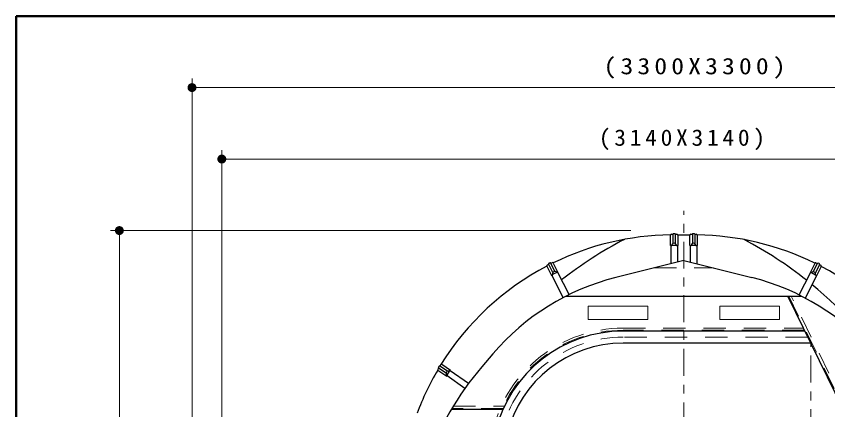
# Model space of a CAD drawing. Units: millimetres on the paper. Extents: x -385 to 0, y -297 to 267.
# Drawn here: x -385 to -294.2, y 223 to 267 of the extents above; entities that cross this region are included whole.
import ezdxf

# ---------------------------------------------------------------- set-up
doc = ezdxf.new("R2010")
doc.units = ezdxf.units.MM
for name, pattern in [('USER1', [4.5, 2.5, -2]), ('USER2', [6, 3, -1, 1, -1]), ('USER3', [8, 3, -1, 1, -1, 1, -1])]:
    doc.linetypes.add(name, pattern=pattern)
doc.layers.add('LY_3', color=7, linetype='Continuous', lineweight=25)
doc.layers.add('LY_4', color=7, linetype='Continuous', lineweight=13)
doc.styles.add('ＭＳ ゴシック', font='')
doc.styles.get('ＭＳ ゴシック').set_extended_font_data('MS Gothic')

# ---------------------------------------------------------------- blocks, each defined once
blk = doc.blocks.new('filled_dot')
at = {"color": 0, "linetype": 'Continuous', "lineweight": -2, "const_width": 1.25}
blk.add_lwpolyline([(-0.625, 0, 1), (0.625, 0, 1)], format="xyb", close=True, dxfattribs=at)

msp = doc.modelspace()

# ---------------------------------------------------------------- linework, layer by layer
at = {"layer": 'LY_3', "lineweight": 13}
for p, q in [((-365.342, 180.013), (-365.342, 260.013)), ((-365.342, 259.013), (-255.342, 259.013)), ((-362.008, 180.013), (-362.008, 252.013)), ((-362.008, 251.013), (-258.675, 251.013)), ((-316.251, 243.013), (-374.467, 243.013)), ((-373.467, 178.013), (-373.467, 243.013))]:
    msp.add_line(p, q, dxfattribs=at)
at = {"layer": 'LY_3', "color": 2, "linetype": 'USER2', "lineweight": 13}
msp.add_line((-310.342, 214.766), (-310.342, 245.226), dxfattribs=at)
at = {"layer": 'LY_3'}
for p, q in [((-311.826, 241.327), (-311.826, 242.494)), ((-311.726, 242.594), (-311.559, 242.594)), ((-311.559, 242.611), (-311.559, 241.563)), ((-311.492, 242.677), (-311.359, 242.677)), ((-311.292, 242.611), (-311.292, 241.559)), ((-311.292, 242.594), (-311.126, 242.594)), ((-311.034, 242.535), (-309.646, 242.535)), ((-311.026, 242.494), (-311.026, 241.327)), ((-309.655, 241.327), (-309.655, 242.494)), ((-309.555, 242.594), (-309.388, 242.594)), ((-309.388, 242.611), (-309.388, 241.563)), ((-309.322, 242.677), (-309.188, 242.677)), ((-309.122, 242.611), (-309.122, 241.559)), ((-309.122, 242.594), (-308.955, 242.594)), ((-308.855, 242.494), (-308.855, 241.327)), ((-311.826, 241.327), (-311.696, 241.327)), ((-311.792, 241.327), (-311.792, 239.313)), ((-311.69, 241.389), (-311.17, 241.389)), ((-311.163, 241.327), (-311.026, 241.327)), ((-311.06, 241.327), (-311.06, 239.498)), ((-309.655, 241.327), (-309.526, 241.327)), ((-309.622, 241.327), (-309.622, 239.497)), ((-309.519, 241.389), (-308.999, 241.389)), ((-308.992, 241.327), (-308.855, 241.327)), ((-308.89, 241.324), (-308.89, 239.313)), ((-310.342, 239.679), (-317.953, 237.757)), ((-310.342, 239.679), (-302.73, 237.757)), ((-325.656, 239.022), (-325.134, 237.979)), ((-325.461, 239.229), (-325.61, 239.157)), ((-325.468, 239.243), (-324.994, 238.295)), ((-325.438, 239.333), (-325.318, 239.391)), ((-324.763, 238.43), (-325.229, 239.361)), ((-325.07, 239.419), (-325.221, 239.345)), ((-324.937, 239.373), (-324.414, 238.329)), ((-295.697, 239.345), (-296.212, 238.297)), ((-295.864, 238.4), (-295.405, 239.335)), ((-295.165, 239.219), (-295.632, 238.267)), ((-295.564, 239.391), (-295.412, 239.319)), ((-294.976, 238.999), (-295.49, 237.953)), ((-295.196, 239.309), (-295.316, 239.366)), ((-295.172, 239.205), (-295.022, 239.133)), ((-325.108, 237.991), (-325.134, 237.979)), ((-325.023, 238.105), (-325.108, 237.991)), ((-325.108, 237.991), (-323.845, 235.498)), ((-324.558, 238.334), (-325.023, 238.105)), ((-324.436, 238.318), (-324.558, 238.334)), ((-324.414, 238.329), (-324.438, 238.319)), ((-323.163, 235.845), (-324.436, 238.319)), ((-297.444, 235.807), (-296.19, 238.287)), ((-295.516, 237.965), (-296.763, 235.458)), ((-296.212, 238.297), (-296.189, 238.287)), ((-296.191, 238.286), (-296.069, 238.303)), ((-296.069, 238.303), (-295.602, 238.077)), ((-295.604, 238.071), (-295.517, 237.957)), ((-295.518, 237.958), (-295.491, 237.945)), ((-323.494, 235.679), (-297.189, 235.679)), ((-292.501, 223.013), (-298.709, 235.679)), ((-296.786, 231.755), (-317.135, 231.755)), ((-296.132, 230.422), (-317.135, 230.422)), ((-331.687, 229.235), (-332.932, 227.779)), ((-337.725, 227.817), (-337.792, 227.706)), ((-336.781, 227.263), (-337.63, 227.838)), ((-337.541, 227.976), (-337.626, 227.835)), ((-336.444, 227.359), (-337.399, 228.007)), ((-337.762, 227.609), (-337.855, 227.454)), ((-336.858, 226.673), (-337.85, 227.349)), ((-336.93, 227.044), (-337.772, 227.617)), ((-336.586, 227.279), (-336.859, 226.841)), ((-336.474, 227.309), (-336.586, 227.279)), ((-336.444, 227.359), (-336.474, 227.309)), ((-334.421, 225.906), (-336.474, 227.309)), ((-336.82, 226.737), (-336.859, 226.841)), ((-336.82, 226.737), (-336.858, 226.673)), ((-334.826, 225.345), (-336.82, 226.737)), ((-336.332, 223.013), (-330.552, 223.013))]:
    msp.add_line(p, q, dxfattribs=at)
at = {"layer": 'LY_3', "color": 40, "linetype": 'USER1', "lineweight": 13}
for p, q in [((-313.675, 238.837), (-307.008, 238.837)), ((-298.598, 235.679), (-292.39, 223.013)), ((-292.13, 223.013), (-298.338, 235.679)), ((-317.135, 232.089), (-296.949, 232.089)), ((-296.834, 231.855), (-317.135, 231.855)), ((-296.459, 231.089), (-317.135, 231.089)), ((-336.134, 223.346), (-330.4, 223.346)), ((-330.507, 223.113), (-336.273, 223.113))]:
    msp.add_line(p, q, dxfattribs=at)
at = {"layer": 'LY_3', "color": 4, "lineweight": 13}
for p, q in [((-321.038, 234.543), (-314.371, 234.543)), ((-321.038, 233.077), (-321.038, 234.543)), ((-314.371, 234.543), (-314.371, 233.077)), ((-299.646, 234.543), (-306.312, 234.543)), ((-306.312, 234.543), (-306.312, 233.077)), ((-299.646, 233.077), (-299.646, 234.543)), ((-314.371, 233.077), (-321.038, 233.077)), ((-306.312, 233.077), (-299.646, 233.077))]:
    msp.add_line(p, q, dxfattribs=at)
at = {"layer": 'LY_3', "color": 1, "linetype": 'USER3', "lineweight": 13}
msp.add_line((-296.132, 178.013), (-296.132, 230.422), dxfattribs=at)
at = {"layer": 'LY_3'}
for centre, radius, start, end in [((-311.428, 211.863), 30.667, 90.7428, 116.157), ((-311.726, 242.494), 0.1, 90, 180), ((-311.492, 242.611), 0.0667, 90, 180), ((-311.359, 242.611), 0.0667, 0, 90), ((-311.126, 242.494), 0.1, 0, 90), ((-309.555, 242.494), 0.1, 90, 180), ((-309.322, 242.611), 0.0667, 90, 180), ((-309.188, 242.611), 0.0667, 0, 90), ((-308.955, 242.494), 0.1, 0, 90), ((-309.269, 211.863), 30.667, 63.7152, 89.2371), ((-296.206, 202.234), 44.889, 117.584, 128.262), ((-311.43, 241.33), 0.267, 359.406, 180.594), ((-309.259, 241.33), 0.267, 359.406, 180.594), ((-324.5, 202.277), 44.889, 51.5908, 62.241), ((-311.428, 211.863), 30.667, 117.648, 148.216), ((-325.566, 239.067), 0.1, 115.914, 206.588), ((-325.409, 239.273), 0.0667, 115.89, 206.584), ((-325.289, 239.331), 0.0667, 26.5821, 115.89), ((-325.026, 239.329), 0.1, 26.5874, 115.914), ((-295.607, 239.301), 0.1, 64.5022, 153.829), ((-295.345, 239.305), 0.0667, 64.5271, 153.835), ((-295.224, 239.248), 0.0667, 333.832, 64.5271), ((-295.066, 239.043), 0.1, 333.829, 64.5022), ((-309.269, 211.863), 30.667, 31.0293, 62.2227), ((-324.762, 238.163), 0.267, 39.7802, 192.537), ((-295.863, 238.133), 0.267, 347.879, 140.636), ((-295.864, 238.127), 0.267, 333.912, 333.966), ((-311.422, 211.902), 26.667, 104.178, 139.461), ((-309.262, 211.902), 26.667, 40.5392, 75.8219), ((-324.5, 202.277), 44.889, 32.6251, 50.6059), ((-317.135, 217.089), 14.667, 90, 166.102), ((-317.135, 217.089), 13.333, 90, 166.102), ((-337.668, 227.783), 0.0667, 55.9163, 148.898), ((-337.456, 227.925), 0.1, 55.826, 148.955), ((-311.428, 211.863), 30.667, 149.563, 159.572), ((-307.6, 206.113), 33.333, 139.461, 160.769), ((-337.768, 227.404), 0.1, 148.955, 215.014), ((-337.735, 227.672), 0.0667, 148.898, 235.786), ((-336.664, 227.023), 0.267, 72.9395, 223.134)]:
    msp.add_arc(centre, radius, start, end, dxfattribs=at)
at = {"layer": 'LY_3', "color": 40, "linetype": 'USER1', "lineweight": 13}
for radius in [15, 14.767, 14]:
    msp.add_arc((-317.135, 217.089), radius, 90, 166.102, dxfattribs=at)
at = {"layer": 'LY_4', "lineweight": 50}
for p, q in [((0, 267), (-385, 267)), ((-385, 267), (-385, 0))]:
    msp.add_line(p, q, dxfattribs=at)

# ---------------------------------------------------------------- block references
at = {"layer": 'LY_3', "lineweight": 13, "xscale": 0.4, "yscale": 0.4}
for p in [(-365.342, 259.013), (-362.008, 251.013)]:
    msp.add_blockref('filled_dot', p, dxfattribs=at)
at = {"layer": 'LY_3', "lineweight": 13, "xscale": 0.4, "yscale": 0.4, "rotation": 270}
msp.add_blockref('filled_dot', (-373.467, 243.013), dxfattribs=at)

# ---------------------------------------------------------------- texts
at = {"layer": 'LY_3', "char_height": 1.833, "attachment_point": 8, "style": 'ＭＳ ゴシック'}
for s, insert in [('\\T1.32;\\W1.15;(3300X3300)', (-308.909, 260.013)), ('\\T1.32;\\W1.05;(3140X3140)', (-310.342, 252.013))]:
    msp.add_mtext(s, dxfattribs=dict(at, insert=insert))

doc.saveas('drawing.dxf')
